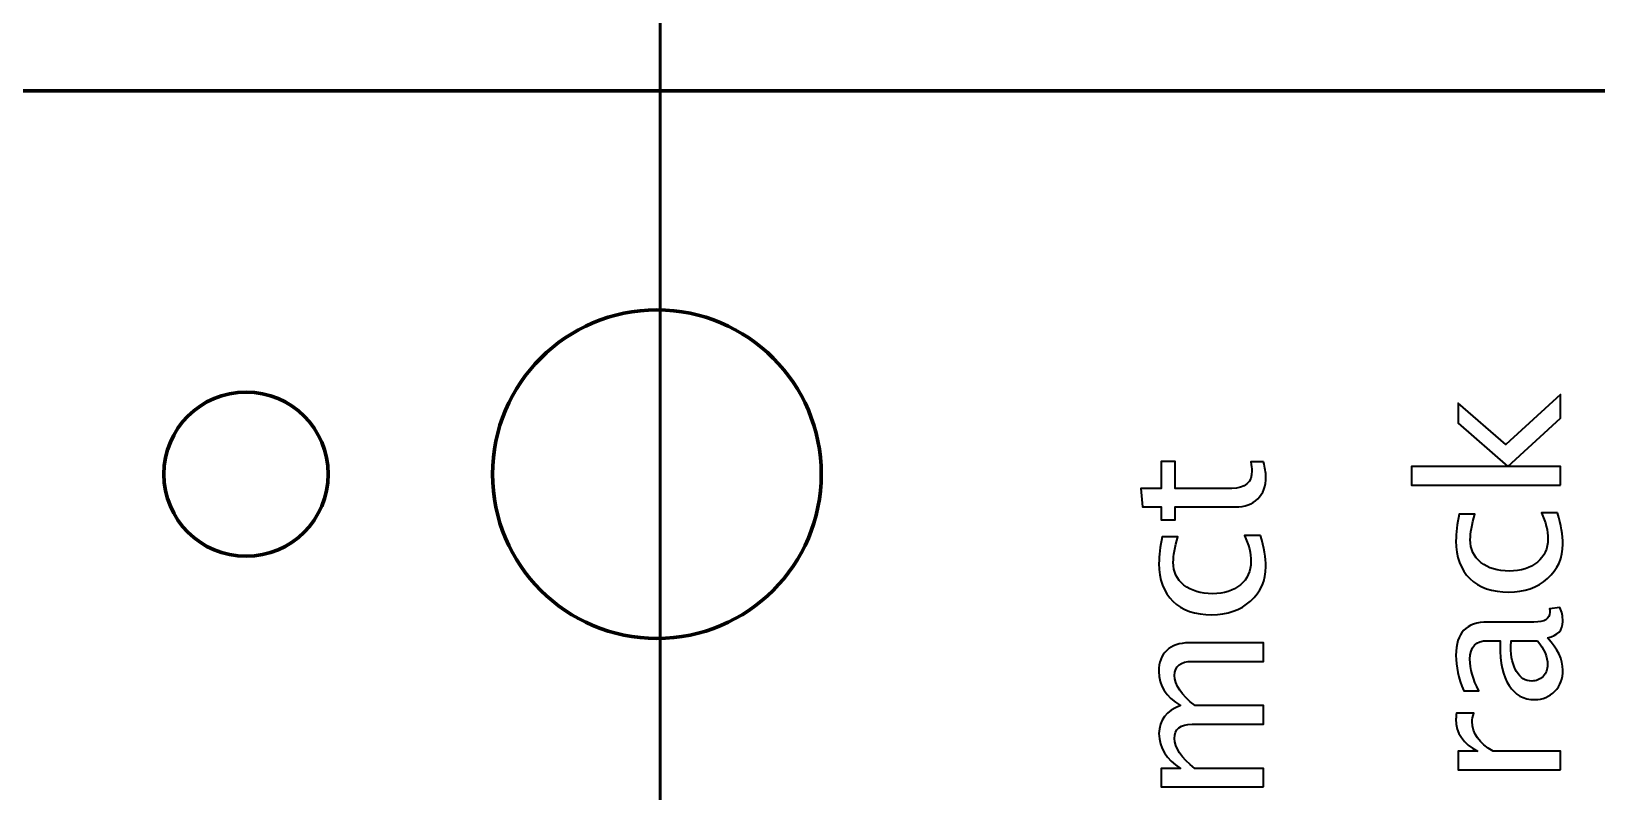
# Model space of a CAD drawing. Header units: centimetres. Extents: x -42 to 42, y -79 to 44.
# Drawn here: x -15.398 to -12.541, y -74.08 to -72.691 of the extents above; entities that cross this region are included whole.
import ezdxf

# ---------------------------------------------------------------- set-up
doc = ezdxf.new("R2010")
doc.units = ezdxf.units.CM
doc.header["$MEASUREMENT"] = 0
doc.layers.add('Layer 1', color=7, linetype='Continuous')

msp = doc.modelspace()

# ---------------------------------------------------------------- linework, layer by layer
at = {"layer": 'Layer 1', "color": 3, "lineweight": 53}
msp.add_lwpolyline([(-20.25, -79), (-14.25, -79), (-14.25, -35.5), (-20.25, -35.5), (-20.25, -79)], close=True, dxfattribs=at)
at = {"layer": 'Layer 1', "lineweight": 106}
for centre, major_axis in [((-14.25599, -73.50001), (0, 0.30001)), ((-15.006, -73.5), (0, 0.15))]:
    msp.add_ellipse(centre, major_axis=major_axis, ratio=1, dxfattribs=at)
msp.add_open_spline([(-23.956, -76.7), (-23.956, -76.7), (-23.956, -73.3), (-23.956, -73.3), (-23.956, -73.3), (-23.956, -73.02386), (-23.73214, -72.8), (-23.456, -72.8), (-23.456, -72.8), (-23.456, -72.8), (-9.556, -72.8), (-9.556, -72.8), (-9.556, -72.8), (-9.27986, -72.8), (-9.056, -73.02386), (-9.056, -73.3), (-9.056, -73.3), (-9.056, -73.3), (-9.056, -76.7), (-9.056, -76.7), (-9.056, -76.7), (-9.056, -76.97614), (-9.27986, -77.2), (-9.556, -77.2), (-9.556, -77.2), (-9.556, -77.2), (-23.456, -77.2), (-23.456, -77.2), (-23.456, -77.2), (-23.73214, -77.2), (-23.956, -76.97614), (-23.956, -76.7)], degree=3, knots=[0, 0, 0, 0, 0.1111111, 0.1111111, 0.1111111, 0.1111111, 0.2222222, 0.2222222, 0.2222222, 0.2222222, 0.3333333, 0.3333333, 0.3333333, 0.3333333, 0.4444444, 0.4444444, 0.4444444, 0.4444444, 0.5555556, 0.5555556, 0.5555556, 0.5555556, 0.6666667, 0.6666667, 0.6666667, 0.6666667, 0.7777778, 0.7777778, 0.7777778, 0.7777778, 1, 1, 1, 1], dxfattribs=at)
at = {"layer": 'Layer 1', "color": 5, "lineweight": 35}
for points, knots in [([(-12.60661, -73.51993), (-12.60661, -73.51993), (-12.8786, -73.51993), (-12.8786, -73.51993), (-12.8786, -73.51993), (-12.8786, -73.51993), (-12.8786, -73.48607), (-12.8786, -73.48607), (-12.8786, -73.48607), (-12.8786, -73.48607), (-12.70286, -73.48607), (-12.70286, -73.48607), (-12.70286, -73.48607), (-12.70286, -73.48607), (-12.79358, -73.40669), (-12.79358, -73.40669), (-12.79358, -73.40669), (-12.79358, -73.40669), (-12.79358, -73.37012), (-12.79358, -73.37012), (-12.79358, -73.37012), (-12.79358, -73.37012), (-12.70633, -73.44597), (-12.70633, -73.44597), (-12.70633, -73.44597), (-12.70633, -73.44597), (-12.60661, -73.35424), (-12.60661, -73.35424), (-12.60661, -73.35424), (-12.60661, -73.35424), (-12.60661, -73.39787), (-12.60661, -73.39787), (-12.60661, -73.39787), (-12.60661, -73.39787), (-12.70251, -73.48607), (-12.70251, -73.48607), (-12.70251, -73.48607), (-12.70251, -73.48607), (-12.60661, -73.48607), (-12.60661, -73.48607), (-12.60661, -73.48607), (-12.60661, -73.48607), (-12.60661, -73.51993), (-12.60661, -73.51993)], [0, 0, 0, 0, 0.0833333, 0.0833333, 0.0833333, 0.0833333, 0.1666667, 0.1666667, 0.1666667, 0.1666667, 0.25, 0.25, 0.25, 0.25, 0.3333333, 0.3333333, 0.3333333, 0.3333333, 0.4166667, 0.4166667, 0.4166667, 0.4166667, 0.5, 0.5, 0.5, 0.5, 0.5833333, 0.5833333, 0.5833333, 0.5833333, 0.6666667, 0.6666667, 0.6666667, 0.6666667, 0.75, 0.75, 0.75, 0.75, 0.8333333, 0.8333333, 0.8333333, 0.8333333, 1, 1, 1, 1]), ([(-13.14877, -73.47757), (-13.14589, -73.48804), (-13.14448, -73.49715), (-13.14448, -73.50486), (-13.14448, -73.50486), (-13.14448, -73.52214), (-13.14942, -73.53561), (-13.15929, -73.54525), (-13.15929, -73.54525), (-13.16917, -73.55495), (-13.18287, -73.55977), (-13.20045, -73.55977), (-13.20045, -73.55977), (-13.20045, -73.55977), (-13.31028, -73.55977), (-13.31028, -73.55977), (-13.31028, -73.55977), (-13.31028, -73.55977), (-13.31028, -73.58317), (-13.31028, -73.58317), (-13.31028, -73.58317), (-13.31028, -73.58317), (-13.33568, -73.58317), (-13.33568, -73.58317), (-13.33568, -73.58317), (-13.33568, -73.58317), (-13.33568, -73.55977), (-13.33568, -73.55977), (-13.33568, -73.55977), (-13.33568, -73.55977), (-13.36949, -73.55977), (-13.36949, -73.55977), (-13.36949, -73.55977), (-13.36949, -73.55977), (-13.37273, -73.52591), (-13.37273, -73.52591), (-13.37273, -73.52591), (-13.37273, -73.52591), (-13.33568, -73.52591), (-13.33568, -73.52591), (-13.33568, -73.52591), (-13.33568, -73.52591), (-13.33568, -73.47687), (-13.33568, -73.47687), (-13.33568, -73.47687), (-13.33568, -73.47687), (-13.31028, -73.47687), (-13.31028, -73.47687), (-13.31028, -73.47687), (-13.31028, -73.47687), (-13.31028, -73.52591), (-13.31028, -73.52591), (-13.31028, -73.52591), (-13.31028, -73.52591), (-13.20657, -73.52591), (-13.20657, -73.52591), (-13.20657, -73.52591), (-13.18211, -73.52591), (-13.16988, -73.51526), (-13.16988, -73.49404), (-13.16988, -73.49404), (-13.16988, -73.48951), (-13.17064, -73.48404), (-13.17211, -73.47757), (-13.17211, -73.47757), (-13.17211, -73.47757), (-13.14877, -73.47757), (-13.14877, -73.47757)], [0, 0, 0, 0, 0.0555556, 0.0555556, 0.0555556, 0.0555556, 0.1111111, 0.1111111, 0.1111111, 0.1111111, 0.1666667, 0.1666667, 0.1666667, 0.1666667, 0.2222222, 0.2222222, 0.2222222, 0.2222222, 0.2777778, 0.2777778, 0.2777778, 0.2777778, 0.3333333, 0.3333333, 0.3333333, 0.3333333, 0.3888889, 0.3888889, 0.3888889, 0.3888889, 0.4444444, 0.4444444, 0.4444444, 0.4444444, 0.5, 0.5, 0.5, 0.5, 0.5555556, 0.5555556, 0.5555556, 0.5555556, 0.6111111, 0.6111111, 0.6111111, 0.6111111, 0.6666667, 0.6666667, 0.6666667, 0.6666667, 0.7222222, 0.7222222, 0.7222222, 0.7222222, 0.7777778, 0.7777778, 0.7777778, 0.7777778, 0.8333333, 0.8333333, 0.8333333, 0.8333333, 0.8888889, 0.8888889, 0.8888889, 0.8888889, 1, 1, 1, 1]), ([(-12.61225, -73.57079), (-12.60567, -73.59272), (-12.60238, -73.61165), (-12.60238, -73.62759), (-12.60238, -73.62759), (-12.60238, -73.65287), (-12.61173, -73.6738), (-12.63036, -73.69044), (-12.63036, -73.69044), (-12.64906, -73.70708), (-12.67264, -73.71543), (-12.70104, -73.71543), (-12.70104, -73.71543), (-12.73138, -73.71543), (-12.75507, -73.7072), (-12.77201, -73.69074), (-12.77201, -73.69074), (-12.789, -73.67427), (-12.79746, -73.65128), (-12.79746, -73.62177), (-12.79746, -73.62177), (-12.79746, -73.60724), (-12.79546, -73.5909), (-12.79147, -73.57291), (-12.79147, -73.57291), (-12.79147, -73.57291), (-12.76289, -73.57291), (-12.76289, -73.57291), (-12.76289, -73.57291), (-12.76854, -73.59202), (-12.77136, -73.6076), (-12.77136, -73.61959), (-12.77136, -73.61959), (-12.77136, -73.637), (-12.76483, -73.65093), (-12.75184, -73.66134), (-12.75184, -73.66134), (-12.73884, -73.67174), (-12.7215, -73.67698), (-12.69986, -73.67698), (-12.69986, -73.67698), (-12.67887, -73.67698), (-12.66194, -73.67157), (-12.64894, -73.66081), (-12.64894, -73.66081), (-12.63601, -73.65005), (-12.62954, -73.636), (-12.62954, -73.61853), (-12.62954, -73.61853), (-12.62954, -73.60307), (-12.63354, -73.58719), (-12.64154, -73.57079), (-12.64154, -73.57079), (-12.64154, -73.57079), (-12.61225, -73.57079), (-12.61225, -73.57079)], [0, 0, 0, 0, 0.0666667, 0.0666667, 0.0666667, 0.0666667, 0.1333333, 0.1333333, 0.1333333, 0.1333333, 0.2, 0.2, 0.2, 0.2, 0.2666667, 0.2666667, 0.2666667, 0.2666667, 0.3333333, 0.3333333, 0.3333333, 0.3333333, 0.4, 0.4, 0.4, 0.4, 0.4666667, 0.4666667, 0.4666667, 0.4666667, 0.5333333, 0.5333333, 0.5333333, 0.5333333, 0.6, 0.6, 0.6, 0.6, 0.6666667, 0.6666667, 0.6666667, 0.6666667, 0.7333333, 0.7333333, 0.7333333, 0.7333333, 0.8, 0.8, 0.8, 0.8, 0.8666667, 0.8666667, 0.8666667, 0.8666667, 1, 1, 1, 1]), ([(-13.15435, -73.61204), (-13.14777, -73.63397), (-13.14448, -73.6529), (-13.14448, -73.66884), (-13.14448, -73.66884), (-13.14448, -73.69412), (-13.15383, -73.71505), (-13.17246, -73.73169), (-13.17246, -73.73169), (-13.19116, -73.74833), (-13.21474, -73.75668), (-13.24314, -73.75668), (-13.24314, -73.75668), (-13.27348, -73.75668), (-13.29717, -73.74845), (-13.31411, -73.73199), (-13.31411, -73.73199), (-13.3311, -73.71552), (-13.33956, -73.69253), (-13.33956, -73.66302), (-13.33956, -73.66302), (-13.33956, -73.64849), (-13.33756, -73.63215), (-13.33357, -73.61416), (-13.33357, -73.61416), (-13.33357, -73.61416), (-13.30499, -73.61416), (-13.30499, -73.61416), (-13.30499, -73.61416), (-13.31064, -73.63327), (-13.31346, -73.64885), (-13.31346, -73.66084), (-13.31346, -73.66084), (-13.31346, -73.67825), (-13.30693, -73.69218), (-13.29394, -73.70259), (-13.29394, -73.70259), (-13.28094, -73.71299), (-13.2636, -73.71823), (-13.24196, -73.71823), (-13.24196, -73.71823), (-13.22097, -73.71823), (-13.20404, -73.71282), (-13.19104, -73.70206), (-13.19104, -73.70206), (-13.17811, -73.6913), (-13.17164, -73.67725), (-13.17164, -73.65978), (-13.17164, -73.65978), (-13.17164, -73.64432), (-13.17564, -73.62844), (-13.18364, -73.61204), (-13.18364, -73.61204), (-13.18364, -73.61204), (-13.15435, -73.61204), (-13.15435, -73.61204)], [0, 0, 0, 0, 0.0666667, 0.0666667, 0.0666667, 0.0666667, 0.1333333, 0.1333333, 0.1333333, 0.1333333, 0.2, 0.2, 0.2, 0.2, 0.2666667, 0.2666667, 0.2666667, 0.2666667, 0.3333333, 0.3333333, 0.3333333, 0.3333333, 0.4, 0.4, 0.4, 0.4, 0.4666667, 0.4666667, 0.4666667, 0.4666667, 0.5333333, 0.5333333, 0.5333333, 0.5333333, 0.6, 0.6, 0.6, 0.6, 0.6666667, 0.6666667, 0.6666667, 0.6666667, 0.7333333, 0.7333333, 0.7333333, 0.7333333, 0.8, 0.8, 0.8, 0.8, 0.8666667, 0.8666667, 0.8666667, 0.8666667, 1, 1, 1, 1]), ([(-12.63042, -73.79904), (-12.61173, -73.81938), (-12.60238, -73.83896), (-12.60238, -73.85777), (-12.60238, -73.85777), (-12.60238, -73.87324), (-12.6072, -73.88611), (-12.6169, -73.89629), (-12.6169, -73.89629), (-12.6266, -73.90652), (-12.63883, -73.91163), (-12.65359, -73.91163), (-12.65359, -73.91163), (-12.67399, -73.91163), (-12.68969, -73.90305), (-12.70063, -73.88588), (-12.70063, -73.88588), (-12.71156, -73.86871), (-12.71703, -73.84407), (-12.71703, -73.81197), (-12.71703, -73.81197), (-12.71703, -73.81197), (-12.71703, -73.80403), (-12.71703, -73.80403), (-12.71703, -73.80403), (-12.71703, -73.80403), (-12.73955, -73.80403), (-12.73955, -73.80403), (-12.73955, -73.80403), (-12.76125, -73.80403), (-12.77206, -73.81532), (-12.77206, -73.83796), (-12.77206, -73.83796), (-12.77206, -73.85548), (-12.76654, -73.87465), (-12.75548, -73.8954), (-12.75548, -73.8954), (-12.75548, -73.8954), (-12.78335, -73.8954), (-12.78335, -73.8954), (-12.78335, -73.8954), (-12.79276, -73.87259), (-12.79746, -73.85107), (-12.79746, -73.8309), (-12.79746, -73.8309), (-12.79746, -73.81015), (-12.79276, -73.7948), (-12.78329, -73.78498), (-12.78329, -73.78498), (-12.77383, -73.77511), (-12.75925, -73.77017), (-12.73955, -73.77017), (-12.73955, -73.77017), (-12.73955, -73.77017), (-12.65506, -73.77017), (-12.65506, -73.77017), (-12.65506, -73.77017), (-12.63571, -73.77017), (-12.62601, -73.76423), (-12.62601, -73.75229), (-12.62601, -73.75229), (-12.62601, -73.75082), (-12.62625, -73.74865), (-12.62672, -73.74577), (-12.62672, -73.74577), (-12.62672, -73.74577), (-12.6079, -73.74335), (-12.6079, -73.74335), (-12.6079, -73.74335), (-12.6042, -73.75106), (-12.60238, -73.75952), (-12.60238, -73.76881), (-12.60238, -73.76881), (-12.60238, -73.78463), (-12.61173, -73.79468), (-12.63042, -73.79904)], [0, 0, 0, 0, 0.05, 0.05, 0.05, 0.05, 0.1, 0.1, 0.1, 0.1, 0.15, 0.15, 0.15, 0.15, 0.2, 0.2, 0.2, 0.2, 0.25, 0.25, 0.25, 0.25, 0.3, 0.3, 0.3, 0.3, 0.35, 0.35, 0.35, 0.35, 0.4, 0.4, 0.4, 0.4, 0.45, 0.45, 0.45, 0.45, 0.5, 0.5, 0.5, 0.5, 0.55, 0.55, 0.55, 0.55, 0.6, 0.6, 0.6, 0.6, 0.65, 0.65, 0.65, 0.65, 0.7, 0.7, 0.7, 0.7, 0.75, 0.75, 0.75, 0.75, 0.8, 0.8, 0.8, 0.8, 0.85, 0.85, 0.85, 0.85, 0.9, 0.9, 0.9, 0.9, 1, 1, 1, 1]), ([(-12.64888, -73.80403), (-12.64888, -73.80403), (-12.69692, -73.80403), (-12.69692, -73.80403), (-12.69692, -73.80403), (-12.69692, -73.80403), (-12.69727, -73.81491), (-12.69727, -73.81491), (-12.69727, -73.81491), (-12.69727, -73.83373), (-12.69381, -73.84889), (-12.68687, -73.86048), (-12.68687, -73.86048), (-12.67987, -73.872), (-12.67064, -73.87776), (-12.65912, -73.87776), (-12.65912, -73.87776), (-12.65106, -73.87776), (-12.64418, -73.87488), (-12.6386, -73.86918), (-12.6386, -73.86918), (-12.63301, -73.86342), (-12.63025, -73.85642), (-12.63025, -73.84813), (-12.63025, -73.84813), (-12.63025, -73.83402), (-12.63648, -73.81932), (-12.64888, -73.80403)], [0, 0, 0, 0, 0.125, 0.125, 0.125, 0.125, 0.25, 0.25, 0.25, 0.25, 0.375, 0.375, 0.375, 0.375, 0.5, 0.5, 0.5, 0.5, 0.625, 0.625, 0.625, 0.625, 0.75, 0.75, 0.75, 0.75, 1, 1, 1, 1]), ([(-13.14871, -74.07124), (-13.14871, -74.07124), (-13.33568, -74.07124), (-13.33568, -74.07124), (-13.33568, -74.07124), (-13.33568, -74.07124), (-13.33568, -74.03738), (-13.33568, -74.03738), (-13.33568, -74.03738), (-13.33568, -74.03738), (-13.30035, -74.03738), (-13.30035, -74.03738), (-13.30035, -74.03738), (-13.32651, -74.02085), (-13.33956, -73.99969), (-13.33956, -73.97376), (-13.33956, -73.97376), (-13.33956, -73.94877), (-13.32651, -73.93178), (-13.30035, -73.92272), (-13.30035, -73.92272), (-13.32675, -73.90667), (-13.33992, -73.88574), (-13.33992, -73.86005), (-13.33992, -73.86005), (-13.33992, -73.84364), (-13.3351, -73.83088), (-13.32539, -73.82177), (-13.32539, -73.82177), (-13.31569, -73.81266), (-13.30211, -73.80807), (-13.28465, -73.80807), (-13.28465, -73.80807), (-13.28465, -73.80807), (-13.14871, -73.80807), (-13.14871, -73.80807), (-13.14871, -73.80807), (-13.14871, -73.80807), (-13.14871, -73.84194), (-13.14871, -73.84194), (-13.14871, -73.84194), (-13.14871, -73.84194), (-13.27906, -73.84194), (-13.27906, -73.84194), (-13.27906, -73.84194), (-13.30035, -73.84194), (-13.31099, -73.8504), (-13.31099, -73.86734), (-13.31099, -73.86734), (-13.31099, -73.88492), (-13.29858, -73.90338), (-13.27371, -73.92272), (-13.27371, -73.92272), (-13.27371, -73.92272), (-13.14871, -73.92272), (-13.14871, -73.92272), (-13.14871, -73.92272), (-13.14871, -73.92272), (-13.14871, -73.95659), (-13.14871, -73.95659), (-13.14871, -73.95659), (-13.14871, -73.95659), (-13.27918, -73.95659), (-13.27918, -73.95659), (-13.27918, -73.95659), (-13.30064, -73.95659), (-13.31134, -73.96517), (-13.31134, -73.9824), (-13.31134, -73.9824), (-13.31134, -73.99951), (-13.29888, -74.01786), (-13.27389, -74.03738), (-13.27389, -74.03738), (-13.27389, -74.03738), (-13.14871, -74.03738), (-13.14871, -74.03738), (-13.14871, -74.03738), (-13.14871, -74.03738), (-13.14871, -74.07124), (-13.14871, -74.07124)], [0, 0, 0, 0, 0.047619, 0.047619, 0.047619, 0.047619, 0.0952381, 0.0952381, 0.0952381, 0.0952381, 0.1428571, 0.1428571, 0.1428571, 0.1428571, 0.1904762, 0.1904762, 0.1904762, 0.1904762, 0.2380952, 0.2380952, 0.2380952, 0.2380952, 0.2857143, 0.2857143, 0.2857143, 0.2857143, 0.3333333, 0.3333333, 0.3333333, 0.3333333, 0.3809524, 0.3809524, 0.3809524, 0.3809524, 0.4285714, 0.4285714, 0.4285714, 0.4285714, 0.4761905, 0.4761905, 0.4761905, 0.4761905, 0.5238095, 0.5238095, 0.5238095, 0.5238095, 0.5714286, 0.5714286, 0.5714286, 0.5714286, 0.6190476, 0.6190476, 0.6190476, 0.6190476, 0.6666667, 0.6666667, 0.6666667, 0.6666667, 0.7142857, 0.7142857, 0.7142857, 0.7142857, 0.7619048, 0.7619048, 0.7619048, 0.7619048, 0.8095238, 0.8095238, 0.8095238, 0.8095238, 0.8571429, 0.8571429, 0.8571429, 0.8571429, 0.9047619, 0.9047619, 0.9047619, 0.9047619, 1, 1, 1, 1]), ([(-12.60661, -74.03975), (-12.60661, -74.03975), (-12.79358, -74.03975), (-12.79358, -74.03975), (-12.79358, -74.03975), (-12.79358, -74.03975), (-12.79358, -74.00589), (-12.79358, -74.00589), (-12.79358, -74.00589), (-12.79358, -74.00589), (-12.75825, -74.00589), (-12.75825, -74.00589), (-12.75825, -74.00589), (-12.78441, -73.99242), (-12.79746, -73.9729), (-12.79746, -73.94727), (-12.79746, -73.94727), (-12.79746, -73.9438), (-12.79717, -73.94015), (-12.79658, -73.93639), (-12.79658, -73.93639), (-12.79658, -73.93639), (-12.76489, -73.93639), (-12.76489, -73.93639), (-12.76489, -73.93639), (-12.76683, -73.94227), (-12.76783, -73.94744), (-12.76783, -73.95191), (-12.76783, -73.95191), (-12.76783, -73.97343), (-12.75513, -73.99142), (-12.72967, -74.00589), (-12.72967, -74.00589), (-12.72967, -74.00589), (-12.60661, -74.00589), (-12.60661, -74.00589), (-12.60661, -74.00589), (-12.60661, -74.00589), (-12.60661, -74.03975), (-12.60661, -74.03975)], [0, 0, 0, 0, 0.0909091, 0.0909091, 0.0909091, 0.0909091, 0.1818182, 0.1818182, 0.1818182, 0.1818182, 0.2727273, 0.2727273, 0.2727273, 0.2727273, 0.3636364, 0.3636364, 0.3636364, 0.3636364, 0.4545455, 0.4545455, 0.4545455, 0.4545455, 0.5454545, 0.5454545, 0.5454545, 0.5454545, 0.6363636, 0.6363636, 0.6363636, 0.6363636, 0.7272727, 0.7272727, 0.7272727, 0.7272727, 0.8181818, 0.8181818, 0.8181818, 0.8181818, 1, 1, 1, 1])]:
    msp.add_open_spline(points, degree=3, knots=knots, dxfattribs=at)

doc.saveas('drawing.dxf')
